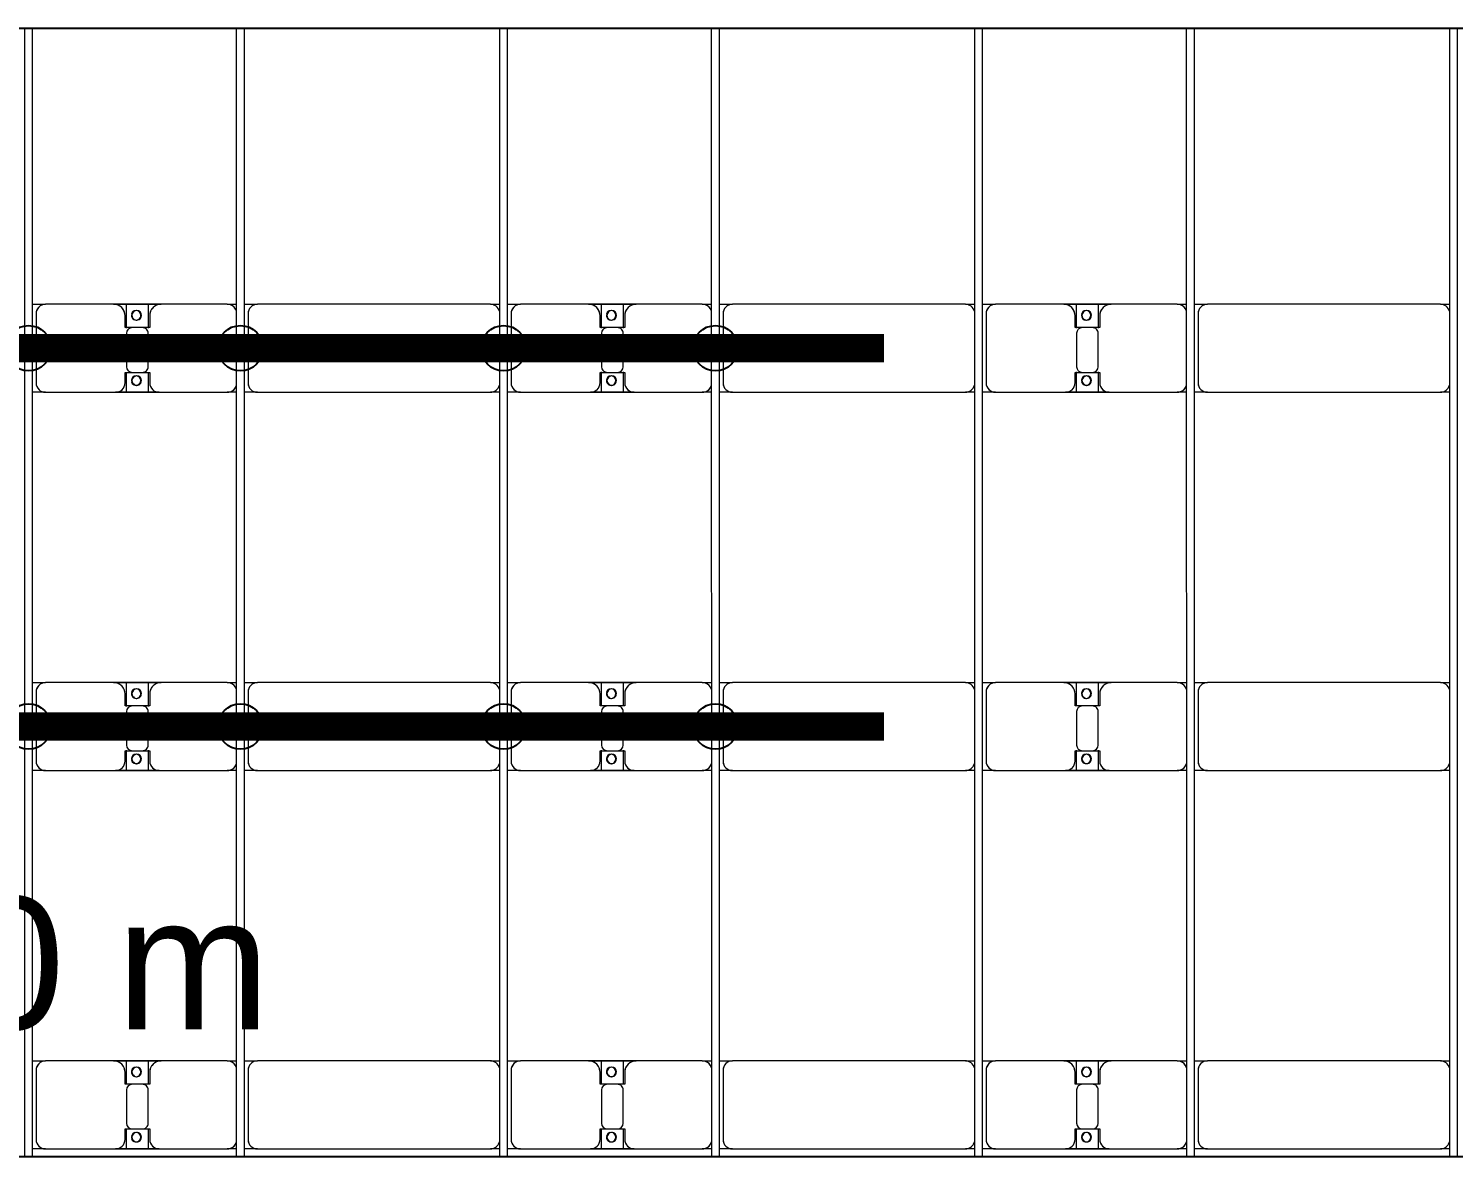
# Model space of a CAD drawing. Header units: millimetres. Extents: x -248177 to 167033, y 156986 to 268923.
# Drawn here: x -225203 to -217673, y 228459 to 234420 of the extents above; entities that cross this region are included whole.
import ezdxf

# ---------------------------------------------------------------- set-up
doc = ezdxf.new("R2010")
doc.units = ezdxf.units.MM
for name, color, linetype, lineweight in [('A-DETL-MBND', 5, 'Continuous', 9), ('A-GENM', 13, 'Continuous', 9), ('S-BEAM', 12, 'Continuous', 9)]:
    doc.layers.add(name, color=color, linetype=linetype, lineweight=lineweight)
doc.layers.add('GC-GHI CHU', color=2, linetype='Continuous')
doc.layers.add('GC-HOP 40x60 GIA CUONG', color=1, linetype='Continuous')
doc.styles.add('GC_VN', font='arial.ttf')

# ---------------------------------------------------------------- blocks, each defined once
blk = doc.blocks.new('Dai phao do pin - DẢI PHAO ĐỠ PIN-V34-BỐ TRÍ KHUNG KẾT CẤU BÈ PIN 02')
at = {"layer": 'A-DETL-MBND', "color": 8}
for p, q in [((13249.7, 241.6), (13319.7, 241.6)), ((13249.7, 241.6), (13319.7, 241.6)), ((13679.7, 241.6), (13319.7, 241.6)), ((13679.7, 241.6), (13862.2, 241.6)), ((13862.2, 241.6), (13679.7, 241.6)), ((13747.8, 241.6), (13930.3, 241.6)), ((13747.8, 116.2), (13747.8, 241.6)), ((13930.3, 241.6), (13747.8, 241.6)), ((13862.2, 241.6), (13862.2, 116.2)), ((14280.3, 241.6), (13930.3, 241.6)), ((14280.3, 241.6), (14329.7, 241.6)), ((14280.3, 241.6), (14329.7, 241.6)), ((14369.7, 241.6), (14439.7, 241.6)), ((14369.7, 241.6), (14439.7, 241.6)), ((15670.3, 241.6), (14439.7, 241.6)), ((15670.3, 241.6), (15719.7, 241.6)), ((15670.3, 241.6), (15719.7, 241.6)), ((15759.7, 241.6), (15829.7, 241.6)), ((15759.7, 241.6), (15829.7, 241.6)), ((16189.7, 241.6), (15829.7, 241.6)), ((16189.7, 241.6), (16372.2, 241.6)), ((16372.2, 241.6), (16189.7, 241.6)), ((16257.8, 241.6), (16440.3, 241.6)), ((16257.8, 116.2), (16257.8, 241.6)), ((16440.3, 241.6), (16257.8, 241.6)), ((16372.2, 241.6), (16372.2, 116.2)), ((16790.3, 241.6), (16440.3, 241.6)), ((16790.3, 241.6), (16839.7, 241.6)), ((16790.3, 241.6), (16839.7, 241.6)), ((16879.7, 241.6), (16949.7, 241.6)), ((16879.7, 241.6), (16949.7, 241.6)), ((18180.3, 241.6), (16949.7, 241.6)), ((18180.3, 241.6), (18229.7, 241.6)), ((18180.3, 241.6), (18229.7, 241.6)), ((18269.7, 241.6), (18339.7, 241.6)), ((18269.7, 241.6), (18339.7, 241.6)), ((18699.7, 241.6), (18339.7, 241.6)), ((18699.7, 241.6), (18882.2, 241.6)), ((18882.2, 241.6), (18699.7, 241.6)), ((18767.8, 241.6), (18950.3, 241.6)), ((18767.8, 116.2), (18767.8, 241.6)), ((18950.3, 241.6), (18767.8, 241.6)), ((18882.2, 241.6), (18882.2, 116.2)), ((19300.3, 241.6), (18950.3, 241.6)), ((19300.3, 241.6), (19349.7, 241.6)), ((19300.3, 241.6), (19349.7, 241.6)), ((19389.7, 241.6), (19459.7, 241.6)), ((19389.7, 241.6), (19459.7, 241.6)), ((20690.3, 241.6), (19459.7, 241.6)), ((20690.3, 241.6), (20739.7, 241.6)), ((20690.3, 241.6), (20739.7, 241.6)), ((13269.7, 191.6), (13269.7, -173.4)), ((13739.7, 118.2), (13739.7, 181.6)), ((13870.3, 181.6), (13870.3, 118.2)), ((14389.7, 191.6), (14389.7, -173.4)), ((15779.7, 191.6), (15779.7, -173.4)), ((16249.7, 118.2), (16249.7, 181.6)), ((16380.3, 181.6), (16380.3, 118.2)), ((16899.7, 191.6), (16899.7, -173.4)), ((18289.7, 191.6), (18289.7, -173.4)), ((18759.7, 118.2), (18759.7, 181.6)), ((18890.3, 181.6), (18890.3, 118.2)), ((19409.7, 191.6), (19409.7, -173.4)), ((13832.2, 118.2), (13739.7, 118.2)), ((13747.8, 88.2), (13747.8, -88.2)), ((13870.3, 118.2), (13777.8, 118.2)), ((13862.2, -88.2), (13862.2, 88.2)), ((16342.2, 118.2), (16249.7, 118.2)), ((16257.8, 88.2), (16257.8, -88.2)), ((16380.3, 118.2), (16287.8, 118.2)), ((16372.2, -88.2), (16372.2, 88.2)), ((18852.2, 118.2), (18759.7, 118.2)), ((18767.8, 88.2), (18767.8, -88.2)), ((18890.3, 118.2), (18797.8, 118.2)), ((18882.2, -88.2), (18882.2, 88.2)), ((13739.7, -173.4), (13739.7, -118.2)), ((13739.7, -118.2), (13832.2, -118.2)), ((13747.8, -223.4), (13747.8, -116.2)), ((13777.8, -118.2), (13870.3, -118.2)), ((13862.2, -116.2), (13862.2, -223.4)), ((13870.3, -118.2), (13870.3, -173.4)), ((16249.7, -173.4), (16249.7, -118.2)), ((16249.7, -118.2), (16342.2, -118.2)), ((16257.8, -223.4), (16257.8, -116.2)), ((16287.8, -118.2), (16380.3, -118.2)), ((16372.2, -116.2), (16372.2, -223.4)), ((16380.3, -118.2), (16380.3, -173.4)), ((18759.7, -173.4), (18759.7, -118.2)), ((18759.7, -118.2), (18852.2, -118.2)), ((18767.8, -223.4), (18767.8, -116.2)), ((18797.8, -118.2), (18890.3, -118.2)), ((18882.2, -116.2), (18882.2, -223.4)), ((18890.3, -118.2), (18890.3, -173.4)), ((13319.7, -223.4), (13249.7, -223.4)), ((13319.7, -223.4), (13249.7, -223.4)), ((13319.7, -223.4), (13689.7, -223.4)), ((13862.2, -223.4), (13689.7, -223.4)), ((13689.7, -223.4), (13862.2, -223.4)), ((13920.3, -223.4), (13747.8, -223.4)), ((13747.8, -223.4), (13920.3, -223.4)), ((13920.3, -223.4), (14280.3, -223.4)), ((14329.7, -223.4), (14280.3, -223.4)), ((14329.7, -223.4), (14280.3, -223.4)), ((14439.7, -223.4), (14369.7, -223.4)), ((14439.7, -223.4), (14369.7, -223.4)), ((14439.7, -223.4), (15670.3, -223.4)), ((15719.7, -223.4), (15670.3, -223.4)), ((15719.7, -223.4), (15670.3, -223.4)), ((15829.7, -223.4), (15759.7, -223.4)), ((15829.7, -223.4), (15759.7, -223.4)), ((15829.7, -223.4), (16199.7, -223.4)), ((16372.2, -223.4), (16199.7, -223.4)), ((16199.7, -223.4), (16372.2, -223.4)), ((16430.3, -223.4), (16257.8, -223.4)), ((16257.8, -223.4), (16430.3, -223.4)), ((16430.3, -223.4), (16790.3, -223.4)), ((16839.7, -223.4), (16790.3, -223.4)), ((16839.7, -223.4), (16790.3, -223.4)), ((16949.7, -223.4), (16879.7, -223.4)), ((16949.7, -223.4), (16879.7, -223.4)), ((16949.7, -223.4), (18180.3, -223.4)), ((18229.7, -223.4), (18180.3, -223.4)), ((18229.7, -223.4), (18180.3, -223.4)), ((18339.7, -223.4), (18269.7, -223.4)), ((18339.7, -223.4), (18269.7, -223.4)), ((18339.7, -223.4), (18709.7, -223.4)), ((18882.2, -223.4), (18710.2, -223.4)), ((18710.2, -223.4), (18882.2, -223.4)), ((18940.3, -223.4), (18767.8, -223.4)), ((18767.8, -223.4), (18940.3, -223.4)), ((18940.3, -223.4), (19300.3, -223.4)), ((19349.7, -223.4), (19300.3, -223.4)), ((19349.7, -223.4), (19300.3, -223.4)), ((19459.7, -223.4), (19389.7, -223.4)), ((19459.7, -223.4), (19389.7, -223.4)), ((19459.7, -223.4), (20690.3, -223.4)), ((20739.7, -223.4), (20690.3, -223.4)), ((20739.7, -223.4), (20690.3, -223.4))]:
    blk.add_line(p, q, dxfattribs=at)
for centre, radius, start, end in [((13319.7, 191.6), 50, 90, 180), ((13319.7, 191.6), 50, 105, 180), ((13679.7, 181.6), 60, 360, 90), ((13679.7, 181.6), 60, 360, 60), ((13930.3, 181.6), 60, 90, 180), ((13930.3, 181.6), 60, 120, 180), ((14280.3, 191.6), 50, 15, 90), ((14280.3, 191.6), 50, 15, 75), ((14439.7, 191.6), 50, 90, 180), ((14439.7, 191.6), 50, 105, 135), ((15670.3, 191.6), 50, 15, 90), ((15670.3, 191.6), 50, 60, 90), ((15829.7, 191.6), 50, 90, 180), ((15829.7, 191.6), 50, 105, 180), ((16189.7, 181.6), 60, 0, 90), ((16189.7, 181.6), 60, 0, 60), ((16440.3, 181.6), 60, 90, 180), ((16440.3, 181.6), 60, 120, 180), ((16790.3, 191.6), 50, 15, 90), ((16790.3, 191.6), 50, 15, 75), ((16949.7, 191.6), 50, 90, 180), ((16949.7, 191.6), 50, 105, 135), ((18180.3, 191.6), 50, 15, 90), ((18180.3, 191.6), 50, 60, 90), ((18339.7, 191.6), 50, 90, 180), ((18339.7, 191.6), 50, 105, 180), ((18699.7, 181.6), 60, 360, 90), ((18699.7, 181.6), 60, 360, 60), ((18950.3, 181.6), 60, 90, 180), ((18950.3, 181.6), 60, 120, 180), ((19300.3, 191.6), 50, 15, 90), ((19300.3, 191.6), 50, 15, 75), ((19459.7, 191.6), 50, 90, 180), ((19459.7, 191.6), 50, 105, 135), ((20690.3, 191.6), 50, 15, 90), ((20690.3, 191.6), 50, 60, 90), ((13798.6, 183.2), 25, 360, 180), ((13798.6, 183.2), 25, 180, 0), ((13798.6, 183.2), 25, 360, 165), ((13801.4, 183.2), 25, 0, 180), ((13801.4, 183.2), 25, 90, 180), ((13801.4, 183.2), 25, 180, 0), ((13801.4, 183.2), 25, 180, 300), ((13798.6, 183.2), 25, 210, 255), ((13798.6, 183.2), 25, 259.44887, 0), ((13801.4, 183.2), 25, 15, 75), ((13801.4, 183.2), 25, 330, 345), ((14439.7, 191.6), 50, 150, 180), ((15670.3, 191.6), 50, 15, 30), ((16308.6, 183.2), 25, 0, 180), ((16308.6, 183.2), 25, 180, 0), ((16308.6, 183.2), 25, 0, 165), ((16311.4, 183.2), 25, 360, 180), ((16311.4, 183.2), 25, 90, 180), ((16311.4, 183.2), 25, 180, 0), ((16311.4, 183.2), 25, 180, 300), ((16308.6, 183.2), 25, 210, 0), ((16311.4, 183.2), 25, 15, 75), ((16311.4, 183.2), 25, 330, 345), ((16949.7, 191.6), 50, 150, 180), ((18180.3, 191.6), 50, 15, 30), ((18818.6, 183.2), 25, 0, 180), ((18818.6, 183.2), 25, 180, 360), ((18818.6, 183.2), 25, 0, 165), ((18821.4, 183.2), 25, 0, 180), ((18821.4, 183.2), 25, 90, 180), ((18821.4, 183.2), 25, 180, 0), ((18821.4, 183.2), 25, 180, 300), ((18818.6, 183.2), 25, 210, 0), ((18821.4, 183.2), 25, 15, 75), ((18821.4, 183.2), 25, 330, 345), ((19459.7, 191.6), 50, 150, 180), ((20690.3, 191.6), 50, 15, 30), ((13777.8, 88.2), 30, 90, 180), ((13832.2, 88.2), 30, 360, 90), ((16287.8, 88.2), 30, 90, 180), ((16342.2, 88.2), 30, 360, 90), ((18797.8, 88.2), 30, 90, 180), ((18852.2, 88.2), 30, 360, 90), ((13777.8, -88.2), 30, 180, 270), ((13798.6, -161.8), 25, 360, 180), ((13798.6, -161.8), 25, 105, 165), ((13801.4, -161.8), 25, 360, 180), ((13801.4, -161.8), 25, 105, 180), ((13798.6, -161.8), 25, 360, 75), ((13801.4, -161.8), 25, 15, 75), ((13832.2, -88.2), 30, 270, 0), ((16287.8, -88.2), 30, 180, 270), ((16308.6, -161.8), 25, 360, 180), ((16308.6, -161.8), 25, 105, 165), ((16311.4, -161.8), 25, 360, 180), ((16311.4, -161.8), 25, 105, 180), ((16308.6, -161.8), 25, 360, 75), ((16311.4, -161.8), 25, 15, 75), ((16342.2, -88.2), 30, 270, 360), ((18797.8, -88.2), 30, 180, 270), ((18818.6, -161.8), 25, 360, 180), ((18818.6, -161.8), 25, 105, 165), ((18821.4, -161.8), 25, 0, 180), ((18821.4, -161.8), 25, 105, 180), ((18818.6, -161.8), 25, 360, 75), ((18821.4, -161.8), 25, 15, 75), ((18852.2, -88.2), 30, 270, 360), ((13319.7, -173.4), 50, 180, 270), ((13319.7, -173.4), 50, 180, 255), ((13689.7, -173.4), 50, 270, 0), ((13689.7, -173.4), 50, 285, 360), ((13798.6, -161.8), 25, 180, 360), ((13798.6, -161.8), 25, 195, 360), ((13801.4, -161.8), 25, 180, 0), ((13801.4, -161.8), 25, 180, 270), ((13801.4, -161.8), 25, 285, 345), ((13920.3, -173.4), 50, 180, 270), ((13920.3, -173.4), 50, 180, 255), ((14280.3, -173.4), 50, 270, 345), ((14280.3, -173.4), 50, 285, 345), ((14439.7, -173.4), 50, 180, 270), ((14439.7, -173.4), 50, 180, 210), ((14439.7, -173.4), 50, 240, 270), ((15670.3, -173.4), 50, 270, 345), ((15670.3, -173.4), 50, 285, 300), ((15670.3, -173.4), 50, 330, 345), ((15829.7, -173.4), 50, 180, 270), ((15829.7, -173.4), 50, 180, 255), ((16199.7, -173.4), 50, 270, 360), ((16199.7, -173.4), 50, 285, 360), ((16308.6, -161.8), 25, 180, 0), ((16308.6, -161.8), 25, 195, 360), ((16311.4, -161.8), 25, 180, 0), ((16311.4, -161.8), 25, 180, 270), ((16311.4, -161.8), 25, 285, 345), ((16430.3, -173.4), 50, 180, 270), ((16430.3, -173.4), 50, 180, 255), ((16790.3, -173.4), 50, 270, 345), ((16790.3, -173.4), 50, 285, 345), ((16949.7, -173.4), 50, 180, 270), ((16949.7, -173.4), 50, 180, 210), ((16949.7, -173.4), 50, 240, 270), ((18180.3, -173.4), 50, 270, 345), ((18180.3, -173.4), 50, 285, 300), ((18180.3, -173.4), 50, 330, 345), ((18339.7, -173.4), 50, 180, 270), ((18339.7, -173.4), 50, 180, 255), ((18709.7, -173.4), 50, 270, 0), ((18709.7, -173.4), 50, 285, 0), ((18818.6, -161.8), 25, 180, 360), ((18818.6, -161.8), 25, 195, 360), ((18821.4, -161.8), 25, 180, 0), ((18821.4, -161.8), 25, 180, 270), ((18821.4, -161.8), 25, 285, 345), ((18940.3, -173.4), 50, 180, 270), ((18940.3, -173.4), 50, 180, 255), ((19300.3, -173.4), 50, 270, 345), ((19300.3, -173.4), 50, 285, 345), ((19459.7, -173.4), 50, 180, 270), ((19459.7, -173.4), 50, 180, 210), ((19459.7, -173.4), 50, 240, 270), ((20690.3, -173.4), 50, 270, 345), ((20690.3, -173.4), 50, 285, 300), ((20690.3, -173.4), 50, 330, 345)]:
    blk.add_arc(centre, radius, start, end, dxfattribs=at)
blk = doc.blocks.new('Dai phao do pin - DẢI PHAO ĐỠ PIN-V35-BỐ TRÍ KHUNG KẾT CẤU BÈ PIN 02')
at = {"layer": 'A-DETL-MBND', "color": 8}
for p, q in [((13249.7, 241.6), (13319.7, 241.6)), ((13249.7, 241.6), (13319.7, 241.6)), ((13679.7, 241.6), (13319.7, 241.6)), ((13679.7, 241.6), (13862.2, 241.6)), ((13862.2, 241.6), (13679.7, 241.6)), ((13747.8, 241.6), (13930.3, 241.6)), ((13747.8, 116.2), (13747.8, 241.6)), ((13930.3, 241.6), (13747.8, 241.6)), ((13862.2, 241.6), (13862.2, 116.2)), ((14280.3, 241.6), (13930.3, 241.6)), ((14280.3, 241.6), (14329.7, 241.6)), ((14280.3, 241.6), (14329.7, 241.6)), ((14369.7, 241.6), (14439.7, 241.6)), ((14369.7, 241.6), (14439.7, 241.6)), ((15670.3, 241.6), (14439.7, 241.6)), ((15670.3, 241.6), (15719.7, 241.6)), ((15670.3, 241.6), (15719.7, 241.6)), ((15759.7, 241.6), (15829.7, 241.6)), ((15759.7, 241.6), (15829.7, 241.6)), ((16189.7, 241.6), (15829.7, 241.6)), ((16189.7, 241.6), (16372.2, 241.6)), ((16372.2, 241.6), (16189.7, 241.6)), ((16257.8, 241.6), (16440.3, 241.6)), ((16257.8, 116.2), (16257.8, 241.6)), ((16440.3, 241.6), (16257.8, 241.6)), ((16372.2, 241.6), (16372.2, 116.2)), ((16790.3, 241.6), (16440.3, 241.6)), ((16790.3, 241.6), (16839.7, 241.6)), ((16790.3, 241.6), (16839.7, 241.6)), ((16879.7, 241.6), (16949.7, 241.6)), ((16879.7, 241.6), (16949.7, 241.6)), ((18180.3, 241.6), (16949.7, 241.6)), ((18180.3, 241.6), (18229.7, 241.6)), ((18180.3, 241.6), (18229.7, 241.6)), ((18269.7, 241.6), (18339.7, 241.6)), ((18269.7, 241.6), (18339.7, 241.6)), ((18699.7, 241.6), (18339.7, 241.6)), ((18699.7, 241.6), (18882.2, 241.6)), ((18882.2, 241.6), (18699.7, 241.6)), ((18767.8, 241.6), (18950.3, 241.6)), ((18767.8, 116.2), (18767.8, 241.6)), ((18950.3, 241.6), (18767.8, 241.6)), ((18882.2, 241.6), (18882.2, 116.2)), ((19300.3, 241.6), (18950.3, 241.6)), ((19300.3, 241.6), (19349.7, 241.6)), ((19300.3, 241.6), (19349.7, 241.6)), ((19389.7, 241.6), (19459.7, 241.6)), ((19389.7, 241.6), (19459.7, 241.6)), ((20690.3, 241.6), (19459.7, 241.6)), ((20690.3, 241.6), (20739.7, 241.6)), ((20690.3, 241.6), (20739.7, 241.6)), ((13269.7, 191.6), (13269.7, -173.4)), ((13739.7, 118.2), (13739.7, 181.6)), ((13870.3, 181.6), (13870.3, 118.2)), ((14389.7, 191.6), (14389.7, -173.4)), ((15779.7, 191.6), (15779.7, -173.4)), ((16249.7, 118.2), (16249.7, 181.6)), ((16380.3, 181.6), (16380.3, 118.2)), ((16899.7, 191.6), (16899.7, -173.4)), ((18289.7, 191.6), (18289.7, -173.4)), ((18759.7, 118.2), (18759.7, 181.6)), ((18890.3, 181.6), (18890.3, 118.2)), ((19409.7, 191.6), (19409.7, -173.4)), ((13832.2, 118.2), (13739.7, 118.2)), ((13747.8, 88.2), (13747.8, -88.2)), ((13870.3, 118.2), (13777.8, 118.2)), ((13862.2, -88.2), (13862.2, 88.2)), ((16342.2, 118.2), (16249.7, 118.2)), ((16257.8, 88.2), (16257.8, -88.2)), ((16380.3, 118.2), (16287.8, 118.2)), ((16372.2, -88.2), (16372.2, 88.2)), ((18852.2, 118.2), (18759.7, 118.2)), ((18767.8, 88.2), (18767.8, -88.2)), ((18890.3, 118.2), (18797.8, 118.2)), ((18882.2, -88.2), (18882.2, 88.2)), ((13739.7, -173.4), (13739.7, -118.2)), ((13739.7, -118.2), (13832.2, -118.2)), ((13747.8, -223.4), (13747.8, -116.2)), ((13777.8, -118.2), (13870.3, -118.2)), ((13862.2, -116.2), (13862.2, -223.4)), ((13870.3, -118.2), (13870.3, -173.4)), ((16249.7, -173.4), (16249.7, -118.2)), ((16249.7, -118.2), (16342.2, -118.2)), ((16257.8, -223.4), (16257.8, -116.2)), ((16287.8, -118.2), (16380.3, -118.2)), ((16372.2, -116.2), (16372.2, -223.4)), ((16380.3, -118.2), (16380.3, -173.4)), ((18759.7, -173.4), (18759.7, -118.2)), ((18759.7, -118.2), (18852.2, -118.2)), ((18767.8, -223.4), (18767.8, -116.2)), ((18797.8, -118.2), (18890.3, -118.2)), ((18882.2, -116.2), (18882.2, -223.4)), ((18890.3, -118.2), (18890.3, -173.4)), ((13319.7, -223.4), (13249.7, -223.4)), ((13319.7, -223.4), (13249.7, -223.4)), ((13319.7, -223.4), (13689.7, -223.4)), ((13862.2, -223.4), (13689.7, -223.4)), ((13689.7, -223.4), (13862.2, -223.4)), ((13920.3, -223.4), (13747.8, -223.4)), ((13747.8, -223.4), (13920.3, -223.4)), ((13920.3, -223.4), (14280.3, -223.4)), ((14329.7, -223.4), (14280.3, -223.4)), ((14329.7, -223.4), (14280.3, -223.4)), ((14439.7, -223.4), (14369.7, -223.4)), ((14439.7, -223.4), (14369.7, -223.4)), ((14439.7, -223.4), (15670.3, -223.4)), ((15719.7, -223.4), (15670.3, -223.4)), ((15719.7, -223.4), (15670.3, -223.4)), ((15829.7, -223.4), (15759.7, -223.4)), ((15829.7, -223.4), (15759.7, -223.4)), ((15829.7, -223.4), (16199.7, -223.4)), ((16372.2, -223.4), (16199.7, -223.4)), ((16199.7, -223.4), (16372.2, -223.4)), ((16430.3, -223.4), (16257.8, -223.4)), ((16257.8, -223.4), (16430.3, -223.4)), ((16430.3, -223.4), (16790.3, -223.4)), ((16839.7, -223.4), (16790.3, -223.4)), ((16839.7, -223.4), (16790.3, -223.4)), ((16949.7, -223.4), (16879.7, -223.4)), ((16949.7, -223.4), (16879.7, -223.4)), ((16949.7, -223.4), (18180.3, -223.4)), ((18229.7, -223.4), (18180.3, -223.4)), ((18229.7, -223.4), (18180.3, -223.4)), ((18339.7, -223.4), (18269.7, -223.4)), ((18339.7, -223.4), (18269.7, -223.4)), ((18339.7, -223.4), (18709.7, -223.4)), ((18882.2, -223.4), (18710.2, -223.4)), ((18710.2, -223.4), (18882.2, -223.4)), ((18940.3, -223.4), (18767.8, -223.4)), ((18767.8, -223.4), (18940.3, -223.4)), ((18940.3, -223.4), (19300.3, -223.4)), ((19349.7, -223.4), (19300.3, -223.4)), ((19349.7, -223.4), (19300.3, -223.4)), ((19459.7, -223.4), (19389.7, -223.4)), ((19459.7, -223.4), (19389.7, -223.4)), ((19459.7, -223.4), (20690.3, -223.4)), ((20739.7, -223.4), (20690.3, -223.4)), ((20739.7, -223.4), (20690.3, -223.4))]:
    blk.add_line(p, q, dxfattribs=at)
for centre, radius, start, end in [((13319.7, 191.6), 50, 90, 180), ((13319.7, 191.6), 50, 105, 180), ((13679.7, 181.6), 60, 360, 90), ((13679.7, 181.6), 60, 1.6901, 60), ((13930.3, 181.6), 60, 90, 180), ((13930.3, 181.6), 60, 120, 178.31158), ((14280.3, 191.6), 50, 15, 90), ((14280.3, 191.6), 50, 15, 75), ((14439.7, 191.6), 50, 90, 180), ((14439.7, 191.6), 50, 105, 135), ((15670.3, 191.6), 50, 15, 90), ((15670.3, 191.6), 50, 60, 90), ((15829.7, 191.6), 50, 90, 180), ((15829.7, 191.6), 50, 105, 180), ((16189.7, 181.6), 60, 0, 90), ((16189.7, 181.6), 60, 1.65799, 60), ((16440.3, 181.6), 60, 90, 180), ((16440.3, 181.6), 60, 120, 178.34368), ((16790.3, 191.6), 50, 15, 90), ((16790.3, 191.6), 50, 15, 75), ((16949.7, 191.6), 50, 90, 180), ((16949.7, 191.6), 50, 105, 135), ((18180.3, 191.6), 50, 15, 90), ((18180.3, 191.6), 50, 60, 90), ((18339.7, 191.6), 50, 90, 180), ((18339.7, 191.6), 50, 105, 180), ((18699.7, 181.6), 60, 360, 90), ((18699.7, 181.6), 60, 1.62589, 60), ((18950.3, 181.6), 60, 90, 180), ((18950.3, 181.6), 60, 120, 178.37578), ((19300.3, 191.6), 50, 15, 90), ((19300.3, 191.6), 50, 15, 75), ((19459.7, 191.6), 50, 90, 180), ((19459.7, 191.6), 50, 105, 135), ((20690.3, 191.6), 50, 15, 90), ((20690.3, 191.6), 50, 60, 90), ((13798.6, 183.2), 25, 360, 180), ((13798.6, 183.2), 25, 180, 0), ((13798.6, 183.2), 25, 0.3502, 165), ((13801.4, 183.2), 25, 0, 180), ((13801.4, 183.2), 25, 90, 179.64835), ((13801.4, 183.2), 25, 180, 0), ((13801.4, 183.2), 25, 180, 300), ((13798.6, 183.2), 25, 210, 255), ((13798.6, 183.2), 25, 259.51024, 0), ((13801.4, 183.2), 25, 15, 75), ((13801.4, 183.2), 25, 330, 345), ((14439.7, 191.6), 50, 150, 180), ((15670.3, 191.6), 50, 15, 30), ((16308.6, 183.2), 25, 0, 180), ((16308.6, 183.2), 25, 180, 0), ((16308.6, 183.2), 25, 0.27316, 165), ((16311.4, 183.2), 25, 360, 180), ((16311.4, 183.2), 25, 90, 179.7254), ((16311.4, 183.2), 25, 180, 0), ((16311.4, 183.2), 25, 180, 300), ((16308.6, 183.2), 25, 210, 0), ((16311.4, 183.2), 25, 15, 75), ((16311.4, 183.2), 25, 330, 345), ((16949.7, 191.6), 50, 150, 180), ((18180.3, 191.6), 50, 15, 30), ((18818.6, 183.2), 25, 0, 180), ((18818.6, 183.2), 25, 180, 360), ((18818.6, 183.2), 25, 0.19611, 165), ((18821.4, 183.2), 25, 0, 180), ((18821.4, 183.2), 25, 90, 179.80244), ((18821.4, 183.2), 25, 180, 0), ((18821.4, 183.2), 25, 180, 300), ((18818.6, 183.2), 25, 210, 0), ((18821.4, 183.2), 25, 15, 75), ((18821.4, 183.2), 25, 330, 345), ((19459.7, 191.6), 50, 150, 180), ((20690.3, 191.6), 50, 15, 30), ((13777.8, 88.2), 30, 90, 180), ((13832.2, 88.2), 30, 360, 90), ((16287.8, 88.2), 30, 90, 180), ((16342.2, 88.2), 30, 360, 90), ((18797.8, 88.2), 30, 90, 180), ((18852.2, 88.2), 30, 360, 90), ((13777.8, -88.2), 30, 180, 270), ((13798.6, -161.8), 25, 360, 180), ((13798.6, -161.8), 25, 105, 165), ((13801.4, -161.8), 25, 360, 180), ((13801.4, -161.8), 25, 105, 180), ((13798.6, -161.8), 25, 360, 75), ((13801.4, -161.8), 25, 15, 75), ((13832.2, -88.2), 30, 270, 0), ((16287.8, -88.2), 30, 180, 270), ((16308.6, -161.8), 25, 360, 180), ((16308.6, -161.8), 25, 105, 165), ((16311.4, -161.8), 25, 360, 180), ((16311.4, -161.8), 25, 105, 180), ((16308.6, -161.8), 25, 360, 75), ((16311.4, -161.8), 25, 15, 75), ((16342.2, -88.2), 30, 270, 360), ((18797.8, -88.2), 30, 180, 270), ((18818.6, -161.8), 25, 360, 180), ((18818.6, -161.8), 25, 105, 165), ((18821.4, -161.8), 25, 0, 180), ((18821.4, -161.8), 25, 105, 180), ((18818.6, -161.8), 25, 360, 75), ((18821.4, -161.8), 25, 15, 75), ((18852.2, -88.2), 30, 270, 360), ((13319.7, -173.4), 50, 180, 270), ((13319.7, -173.4), 50, 180, 255), ((13689.7, -173.4), 50, 270, 0), ((13689.7, -173.4), 50, 285, 360), ((13798.6, -161.8), 25, 180, 360), ((13798.6, -161.8), 25, 195, 360), ((13801.4, -161.8), 25, 180, 0), ((13801.4, -161.8), 25, 180, 270), ((13801.4, -161.8), 25, 285, 345), ((13920.3, -173.4), 50, 180, 270), ((13920.3, -173.4), 50, 180, 255), ((14280.3, -173.4), 50, 270, 345), ((14280.3, -173.4), 50, 285, 345), ((14439.7, -173.4), 50, 180, 270), ((14439.7, -173.4), 50, 180, 210), ((14439.7, -173.4), 50, 240, 270), ((15670.3, -173.4), 50, 270, 345), ((15670.3, -173.4), 50, 285, 300), ((15670.3, -173.4), 50, 330, 345), ((15829.7, -173.4), 50, 180, 270), ((15829.7, -173.4), 50, 180, 255), ((16199.7, -173.4), 50, 270, 360), ((16199.7, -173.4), 50, 285, 360), ((16308.6, -161.8), 25, 180, 0), ((16308.6, -161.8), 25, 195, 360), ((16311.4, -161.8), 25, 180, 0), ((16311.4, -161.8), 25, 180, 270), ((16311.4, -161.8), 25, 285, 345), ((16430.3, -173.4), 50, 180, 270), ((16430.3, -173.4), 50, 180, 255), ((16790.3, -173.4), 50, 270, 345), ((16790.3, -173.4), 50, 285, 345), ((16949.7, -173.4), 50, 180, 270), ((16949.7, -173.4), 50, 180, 210), ((16949.7, -173.4), 50, 240, 270), ((18180.3, -173.4), 50, 270, 345), ((18180.3, -173.4), 50, 285, 300), ((18180.3, -173.4), 50, 330, 345), ((18339.7, -173.4), 50, 180, 270), ((18339.7, -173.4), 50, 180, 255), ((18709.7, -173.4), 50, 270, 0), ((18709.7, -173.4), 50, 285, 0), ((18818.6, -161.8), 25, 180, 360), ((18818.6, -161.8), 25, 195, 360), ((18821.4, -161.8), 25, 180, 0), ((18821.4, -161.8), 25, 180, 270), ((18821.4, -161.8), 25, 285, 345), ((18940.3, -173.4), 50, 180, 270), ((18940.3, -173.4), 50, 180, 255), ((19300.3, -173.4), 50, 270, 345), ((19300.3, -173.4), 50, 285, 345), ((19459.7, -173.4), 50, 180, 270), ((19459.7, -173.4), 50, 180, 210), ((19459.7, -173.4), 50, 240, 270), ((20690.3, -173.4), 50, 270, 345), ((20690.3, -173.4), 50, 285, 300), ((20690.3, -173.4), 50, 330, 345)]:
    blk.add_arc(centre, radius, start, end, dxfattribs=at)
blk = doc.blocks.new('Dai phao do pin - DẢI PHAO ĐỠ PIN-V36-BỐ TRÍ KHUNG KẾT CẤU BÈ PIN 02')
at = {"layer": 'A-DETL-MBND', "color": 8}
for p, q in [((13249.7, 241.6), (13319.7, 241.6)), ((13249.7, 241.6), (13319.7, 241.6)), ((13679.7, 241.6), (13319.7, 241.6)), ((13679.7, 241.6), (13862.2, 241.6)), ((13862.2, 241.6), (13679.7, 241.6)), ((13747.8, 241.6), (13930.3, 241.6)), ((13747.8, 116.2), (13747.8, 241.6)), ((13930.3, 241.6), (13747.8, 241.6)), ((13862.2, 241.6), (13862.2, 116.2)), ((14280.3, 241.6), (13930.3, 241.6)), ((14280.3, 241.6), (14329.7, 241.6)), ((14280.3, 241.6), (14329.7, 241.6)), ((14369.7, 241.6), (14439.7, 241.6)), ((14369.7, 241.6), (14439.7, 241.6)), ((15670.3, 241.6), (14439.7, 241.6)), ((15670.3, 241.6), (15719.7, 241.6)), ((15670.3, 241.6), (15719.7, 241.6)), ((15759.7, 241.6), (15829.7, 241.6)), ((15759.7, 241.6), (15829.7, 241.6)), ((16189.7, 241.6), (15829.7, 241.6)), ((16189.7, 241.6), (16372.2, 241.6)), ((16372.2, 241.6), (16189.7, 241.6)), ((16257.8, 241.6), (16440.3, 241.6)), ((16257.8, 116.2), (16257.8, 241.6)), ((16440.3, 241.6), (16257.8, 241.6)), ((16372.2, 241.6), (16372.2, 116.2)), ((16790.3, 241.6), (16440.3, 241.6)), ((16790.3, 241.6), (16839.7, 241.6)), ((16790.3, 241.6), (16839.7, 241.6)), ((16879.7, 241.6), (16949.7, 241.6)), ((16879.7, 241.6), (16949.7, 241.6)), ((18180.3, 241.6), (16949.7, 241.6)), ((18180.3, 241.6), (18229.7, 241.6)), ((18180.3, 241.6), (18229.7, 241.6)), ((18269.7, 241.6), (18339.7, 241.6)), ((18269.7, 241.6), (18339.7, 241.6)), ((18699.7, 241.6), (18339.7, 241.6)), ((18699.7, 241.6), (18882.2, 241.6)), ((18882.2, 241.6), (18699.7, 241.6)), ((18767.8, 241.6), (18950.3, 241.6)), ((18767.8, 116.2), (18767.8, 241.6)), ((18950.3, 241.6), (18767.8, 241.6)), ((18882.2, 241.6), (18882.2, 116.2)), ((19300.3, 241.6), (18950.3, 241.6)), ((19300.3, 241.6), (19349.7, 241.6)), ((19300.3, 241.6), (19349.7, 241.6)), ((19389.7, 241.6), (19459.7, 241.6)), ((19389.7, 241.6), (19459.7, 241.6)), ((20690.3, 241.6), (19459.7, 241.6)), ((20690.3, 241.6), (20739.7, 241.6)), ((20690.3, 241.6), (20739.7, 241.6)), ((13269.7, 191.6), (13269.7, -173.4)), ((13739.7, 118.2), (13739.7, 181.6)), ((13870.3, 181.6), (13870.3, 118.2)), ((14389.7, 191.6), (14389.7, -173.4)), ((15779.7, 191.6), (15779.7, -173.4)), ((16249.7, 118.2), (16249.7, 181.6)), ((16380.3, 181.6), (16380.3, 118.2)), ((16899.7, 191.6), (16899.7, -173.4)), ((18289.7, 191.6), (18289.7, -173.4)), ((18759.7, 118.2), (18759.7, 181.6)), ((18890.3, 181.6), (18890.3, 118.2)), ((19409.7, 191.6), (19409.7, -173.4)), ((13832.2, 118.2), (13739.7, 118.2)), ((13747.8, 88.2), (13747.8, -88.2)), ((13870.3, 118.2), (13777.8, 118.2)), ((13862.2, -88.2), (13862.2, 88.2)), ((16342.2, 118.2), (16249.7, 118.2)), ((16257.8, 88.2), (16257.8, -88.2)), ((16380.3, 118.2), (16287.8, 118.2)), ((16372.2, -88.2), (16372.2, 88.2)), ((18852.2, 118.2), (18759.7, 118.2)), ((18767.8, 88.2), (18767.8, -88.2)), ((18890.3, 118.2), (18797.8, 118.2)), ((18882.2, -88.2), (18882.2, 88.2)), ((13739.7, -173.4), (13739.7, -118.2)), ((13739.7, -118.2), (13832.2, -118.2)), ((13747.8, -223.4), (13747.8, -116.2)), ((13777.8, -118.2), (13870.3, -118.2)), ((13862.2, -116.2), (13862.2, -223.4)), ((13870.3, -118.2), (13870.3, -173.4)), ((16249.7, -173.4), (16249.7, -118.2)), ((16249.7, -118.2), (16342.2, -118.2)), ((16257.8, -223.4), (16257.8, -116.2)), ((16287.8, -118.2), (16380.3, -118.2)), ((16372.2, -116.2), (16372.2, -223.4)), ((16380.3, -118.2), (16380.3, -173.4)), ((18759.7, -173.4), (18759.7, -118.2)), ((18759.7, -118.2), (18852.2, -118.2)), ((18767.8, -223.4), (18767.8, -116.2)), ((18797.8, -118.2), (18890.3, -118.2)), ((18882.2, -116.2), (18882.2, -223.4)), ((18890.3, -118.2), (18890.3, -173.4)), ((13319.7, -223.4), (13249.7, -223.4)), ((13319.7, -223.4), (13249.7, -223.4)), ((13319.7, -223.4), (13689.7, -223.4)), ((13862.2, -223.4), (13689.7, -223.4)), ((13689.7, -223.4), (13862.2, -223.4)), ((13920.3, -223.4), (13747.8, -223.4)), ((13747.8, -223.4), (13920.3, -223.4)), ((13920.3, -223.4), (14280.3, -223.4)), ((14329.7, -223.4), (14280.3, -223.4)), ((14329.7, -223.4), (14280.3, -223.4)), ((14439.7, -223.4), (14369.7, -223.4)), ((14439.7, -223.4), (14369.7, -223.4)), ((14439.7, -223.4), (15670.3, -223.4)), ((15719.7, -223.4), (15670.3, -223.4)), ((15719.7, -223.4), (15670.3, -223.4)), ((15829.7, -223.4), (15759.7, -223.4)), ((15829.7, -223.4), (15759.7, -223.4)), ((15829.7, -223.4), (16199.7, -223.4)), ((16372.2, -223.4), (16199.7, -223.4)), ((16199.7, -223.4), (16372.2, -223.4)), ((16430.3, -223.4), (16257.8, -223.4)), ((16257.8, -223.4), (16430.3, -223.4)), ((16430.3, -223.4), (16790.3, -223.4)), ((16839.7, -223.4), (16790.3, -223.4)), ((16839.7, -223.4), (16790.3, -223.4)), ((16949.7, -223.4), (16879.7, -223.4)), ((16949.7, -223.4), (16879.7, -223.4)), ((16949.7, -223.4), (18180.3, -223.4)), ((18229.7, -223.4), (18180.3, -223.4)), ((18229.7, -223.4), (18180.3, -223.4)), ((18339.7, -223.4), (18269.7, -223.4)), ((18339.7, -223.4), (18269.7, -223.4)), ((18339.7, -223.4), (18709.7, -223.4)), ((18882.2, -223.4), (18710.2, -223.4)), ((18710.2, -223.4), (18882.2, -223.4)), ((18940.3, -223.4), (18767.8, -223.4)), ((18767.8, -223.4), (18940.3, -223.4)), ((18940.3, -223.4), (19300.3, -223.4)), ((19349.7, -223.4), (19300.3, -223.4)), ((19349.7, -223.4), (19300.3, -223.4)), ((19459.7, -223.4), (19389.7, -223.4)), ((19459.7, -223.4), (19389.7, -223.4)), ((19459.7, -223.4), (20690.3, -223.4)), ((20739.7, -223.4), (20690.3, -223.4)), ((20739.7, -223.4), (20690.3, -223.4))]:
    blk.add_line(p, q, dxfattribs=at)
for centre, radius, start, end in [((13319.7, 191.6), 50, 90, 180), ((13319.7, 191.6), 50, 105, 180), ((13679.7, 181.6), 60, 360, 90), ((13679.7, 181.6), 60, 360, 60), ((13930.3, 181.6), 60, 90, 180), ((13930.3, 181.6), 60, 120, 180), ((14280.3, 191.6), 50, 15, 90), ((14280.3, 191.6), 50, 15, 75), ((14439.7, 191.6), 50, 90, 180), ((14439.7, 191.6), 50, 105, 135), ((15670.3, 191.6), 50, 15, 90), ((15670.3, 191.6), 50, 60, 90), ((15829.7, 191.6), 50, 90, 180), ((15829.7, 191.6), 50, 105, 180), ((16189.7, 181.6), 60, 0, 90), ((16189.7, 181.6), 60, 0, 60), ((16440.3, 181.6), 60, 90, 180), ((16440.3, 181.6), 60, 120, 180), ((16790.3, 191.6), 50, 15, 90), ((16790.3, 191.6), 50, 15, 75), ((16949.7, 191.6), 50, 90, 180), ((16949.7, 191.6), 50, 105, 135), ((18180.3, 191.6), 50, 15, 90), ((18180.3, 191.6), 50, 60, 90), ((18339.7, 191.6), 50, 90, 180), ((18339.7, 191.6), 50, 105, 180), ((18699.7, 181.6), 60, 360, 90), ((18699.7, 181.6), 60, 360, 60), ((18950.3, 181.6), 60, 90, 180), ((18950.3, 181.6), 60, 120, 180), ((19300.3, 191.6), 50, 15, 90), ((19300.3, 191.6), 50, 15, 75), ((19459.7, 191.6), 50, 90, 180), ((19459.7, 191.6), 50, 105, 135), ((20690.3, 191.6), 50, 15, 90), ((20690.3, 191.6), 50, 60, 90), ((13798.6, 183.2), 25, 360, 180), ((13798.6, 183.2), 25, 180, 0), ((13798.6, 183.2), 25, 360, 165), ((13801.4, 183.2), 25, 0, 180), ((13801.4, 183.2), 25, 90, 180), ((13801.4, 183.2), 25, 180, 0), ((13801.4, 183.2), 25, 180, 300), ((13798.6, 183.2), 25, 210, 255), ((13798.6, 183.2), 25, 259.5716, 0), ((13801.4, 183.2), 25, 15, 75), ((13801.4, 183.2), 25, 330, 345), ((14439.7, 191.6), 50, 150, 180), ((15670.3, 191.6), 50, 15, 30), ((16308.6, 183.2), 25, 0, 180), ((16308.6, 183.2), 25, 180, 0), ((16308.6, 183.2), 25, 0, 165), ((16311.4, 183.2), 25, 360, 180), ((16311.4, 183.2), 25, 90, 180), ((16311.4, 183.2), 25, 180, 0), ((16311.4, 183.2), 25, 180, 300), ((16308.6, 183.2), 25, 210, 0), ((16311.4, 183.2), 25, 15, 75), ((16311.4, 183.2), 25, 330, 345), ((16949.7, 191.6), 50, 150, 180), ((18180.3, 191.6), 50, 15, 30), ((18818.6, 183.2), 25, 0, 180), ((18818.6, 183.2), 25, 180, 360), ((18818.6, 183.2), 25, 0, 165), ((18821.4, 183.2), 25, 0, 180), ((18821.4, 183.2), 25, 90, 180), ((18821.4, 183.2), 25, 180, 0), ((18821.4, 183.2), 25, 180, 300), ((18818.6, 183.2), 25, 210, 0), ((18821.4, 183.2), 25, 15, 75), ((18821.4, 183.2), 25, 330, 345), ((19459.7, 191.6), 50, 150, 180), ((20690.3, 191.6), 50, 15, 30), ((13777.8, 88.2), 30, 90, 180), ((13832.2, 88.2), 30, 360, 90), ((16287.8, 88.2), 30, 90, 180), ((16342.2, 88.2), 30, 360, 90), ((18797.8, 88.2), 30, 90, 180), ((18852.2, 88.2), 30, 360, 90), ((13777.8, -88.2), 30, 180, 270), ((13798.6, -161.8), 25, 360, 180), ((13798.6, -161.8), 25, 105, 165), ((13801.4, -161.8), 25, 360, 180), ((13801.4, -161.8), 25, 105, 180), ((13798.6, -161.8), 25, 360, 75), ((13801.4, -161.8), 25, 15, 75), ((13832.2, -88.2), 30, 270, 0), ((16287.8, -88.2), 30, 180, 270), ((16308.6, -161.8), 25, 360, 180), ((16308.6, -161.8), 25, 105, 165), ((16311.4, -161.8), 25, 360, 180), ((16311.4, -161.8), 25, 105, 180), ((16308.6, -161.8), 25, 360, 75), ((16311.4, -161.8), 25, 15, 75), ((16342.2, -88.2), 30, 270, 360), ((18797.8, -88.2), 30, 180, 270), ((18818.6, -161.8), 25, 360, 180), ((18818.6, -161.8), 25, 105, 165), ((18821.4, -161.8), 25, 0, 180), ((18821.4, -161.8), 25, 105, 180), ((18818.6, -161.8), 25, 360, 75), ((18821.4, -161.8), 25, 15, 75), ((18852.2, -88.2), 30, 270, 360), ((13319.7, -173.4), 50, 180, 270), ((13319.7, -173.4), 50, 180, 255), ((13689.7, -173.4), 50, 270, 0), ((13689.7, -173.4), 50, 285, 360), ((13798.6, -161.8), 25, 180, 360), ((13798.6, -161.8), 25, 195, 360), ((13801.4, -161.8), 25, 180, 0), ((13801.4, -161.8), 25, 180, 270), ((13801.4, -161.8), 25, 285, 345), ((13920.3, -173.4), 50, 180, 270), ((13920.3, -173.4), 50, 180, 255), ((14280.3, -173.4), 50, 270, 345), ((14280.3, -173.4), 50, 285, 345), ((14439.7, -173.4), 50, 180, 270), ((14439.7, -173.4), 50, 180, 210), ((14439.7, -173.4), 50, 240, 270), ((15670.3, -173.4), 50, 270, 345), ((15670.3, -173.4), 50, 285, 300), ((15670.3, -173.4), 50, 330, 345), ((15829.7, -173.4), 50, 180, 270), ((15829.7, -173.4), 50, 180, 255), ((16199.7, -173.4), 50, 270, 360), ((16199.7, -173.4), 50, 285, 360), ((16308.6, -161.8), 25, 180, 0), ((16308.6, -161.8), 25, 195, 360), ((16311.4, -161.8), 25, 180, 0), ((16311.4, -161.8), 25, 180, 270), ((16311.4, -161.8), 25, 285, 345), ((16430.3, -173.4), 50, 180, 270), ((16430.3, -173.4), 50, 180, 255), ((16790.3, -173.4), 50, 270, 345), ((16790.3, -173.4), 50, 285, 345), ((16949.7, -173.4), 50, 180, 270), ((16949.7, -173.4), 50, 180, 210), ((16949.7, -173.4), 50, 240, 270), ((18180.3, -173.4), 50, 270, 345), ((18180.3, -173.4), 50, 285, 300), ((18180.3, -173.4), 50, 330, 345), ((18339.7, -173.4), 50, 180, 270), ((18339.7, -173.4), 50, 180, 255), ((18709.7, -173.4), 50, 270, 0), ((18709.7, -173.4), 50, 285, 0), ((18818.6, -161.8), 25, 180, 360), ((18818.6, -161.8), 25, 195, 360), ((18821.4, -161.8), 25, 180, 0), ((18821.4, -161.8), 25, 180, 270), ((18821.4, -161.8), 25, 285, 345), ((18940.3, -173.4), 50, 180, 270), ((18940.3, -173.4), 50, 180, 255), ((19300.3, -173.4), 50, 270, 345), ((19300.3, -173.4), 50, 285, 345), ((19459.7, -173.4), 50, 180, 270), ((19459.7, -173.4), 50, 180, 210), ((19459.7, -173.4), 50, 240, 270), ((20690.3, -173.4), 50, 270, 345), ((20690.3, -173.4), 50, 285, 300), ((20690.3, -173.4), 50, 330, 345)]:
    blk.add_arc(centre, radius, start, end, dxfattribs=at)
blk = doc.blocks.new('Dầm C52 - Dầm C52-24592-BỐ TRÍ KHUNG KẾT CẤU BÈ PIN 02')
at = {"layer": 'S-BEAM', "color": 1}
for p, q in [((7807.1, 20), (13767.1, 20)), ((13767.1, -20), (7807.1, -20))]:
    blk.add_line(p, q, dxfattribs=at)
blk = doc.blocks.new('Dầm C52 - Hộp 40x60-25240-BỐ TRÍ KHUNG KẾT CẤU BÈ PIN 02')
at = {"layer": 'S-BEAM', "color": 3, "lineweight": 25}
blk.add_line((-146419.4, 20), (146419.4, 20), dxfattribs=at)
blk = doc.blocks.new('Dầm C52 - Hộp 40x60-25238-BỐ TRÍ KHUNG KẾT CẤU BÈ PIN 02')
at = {"layer": 'S-BEAM', "color": 3, "lineweight": 25}
blk.add_line((-79694.5, -20), (-152122.8, -20), dxfattribs=at)
blk = doc.blocks.new('HOBANMONG_BEPIN 2_rvt-1-BỐ TRÍ KHUNG KẾT CẤU BÈ PIN 02')
at = {"layer": 'A-GENM', "lineweight": 9, "rotation": 0.0007586094741477002}
for name, p in [('Dai phao do pin - DẢI PHAO ĐỠ PIN-V36-BỐ TRÍ KHUNG KẾT CẤU BÈ PIN 02', (-238432.8, 232720.8)), ('Dai phao do pin - DẢI PHAO ĐỠ PIN-V35-BỐ TRÍ KHUNG KẾT CẤU BÈ PIN 02', (-238432.8, 230721.6)), ('Dai phao do pin - DẢI PHAO ĐỠ PIN-V34-BỐ TRÍ KHUNG KẾT CẤU BÈ PIN 02', (-238432.8, 228722.5))]:
    blk.add_blockref(name, p, dxfattribs=at)
at = {"layer": 'S-BEAM', "lineweight": 9}
for name, p, rotation in [('Dầm C52 - Dầm C52-24592-BỐ TRÍ KHUNG KẾT CẤU BÈ PIN 02', (-225203, 220652.2), 90.00075860989138), ('Dầm C52 - Dầm C52-24592-BỐ TRÍ KHUNG KẾT CẤU BÈ PIN 02', (-224083, 220652.2), 90.00075860989138), ('Dầm C52 - Dầm C52-24592-BỐ TRÍ KHUNG KẾT CẤU BÈ PIN 02', (-222693, 220652.3), 90.00075860989138), ('Dầm C52 - Dầm C52-24592-BỐ TRÍ KHUNG KẾT CẤU BÈ PIN 02', (-221573, 220652.3), 90.00075860989138), ('Dầm C52 - Dầm C52-24592-BỐ TRÍ KHUNG KẾT CẤU BÈ PIN 02', (-220183, 220652.3), 90.00075860989138), ('Dầm C52 - Dầm C52-24592-BỐ TRÍ KHUNG KẾT CẤU BÈ PIN 02', (-219063, 220652.3), 90.00075860989138), ('Dầm C52 - Dầm C52-24592-BỐ TRÍ KHUNG KẾT CẤU BÈ PIN 02', (-217673, 220652.3), 90.00075860989138), ('Dầm C52 - Hộp 40x60-25238-BỐ TRÍ KHUNG KẾT CẤU BÈ PIN 02', (-89031.6, 234441.1), 0.0007586094741477002), ('Dầm C52 - Hộp 40x60-25240-BỐ TRÍ KHUNG KẾT CẤU BÈ PIN 02', (-94734.9, 228441), 0.0007586094741477002)]:
    blk.add_blockref(name, p, dxfattribs=dict(at, rotation=rotation))

msp = doc.modelspace()

# ---------------------------------------------------------------- linework, layer by layer
at = {"layer": 'GC-HOP 40x60 GIA CUONG', "const_width": 150}
for points in [[(-235681.8, 232730.3), (-220681.8, 232730.3)], [(-235681.8, 230731.2), (-220681.8, 230731.2)]]:
    msp.add_lwpolyline(points, dxfattribs=at)
at = {"layer": 'GC-HOP 40x60 GIA CUONG'}
for centre in [(-225203, 232730.3), (-224083, 232730.3), (-222693, 232730.3), (-221573, 232730.3), (-225203, 230731.2), (-224083, 230731.2), (-222693, 230731.2), (-221573, 230731.2)]:
    msp.add_circle(centre, 120, dxfattribs=at)

# ---------------------------------------------------------------- block references
at = {"lineweight": 5}
msp.add_blockref('HOBANMONG_BEPIN 2_rvt-1-BỐ TRÍ KHUNG KẾT CẤU BÈ PIN 02', (0, 0), dxfattribs=at)

# ---------------------------------------------------------------- texts
at = {"layer": 'GC-GHI CHU', "style": 'GC_VN'}
msp.add_text('B2-01: 2×15,0 m', height=700, dxfattribs=at).set_placement((-231181.8, 229131.2))

doc.saveas('drawing.dxf')
